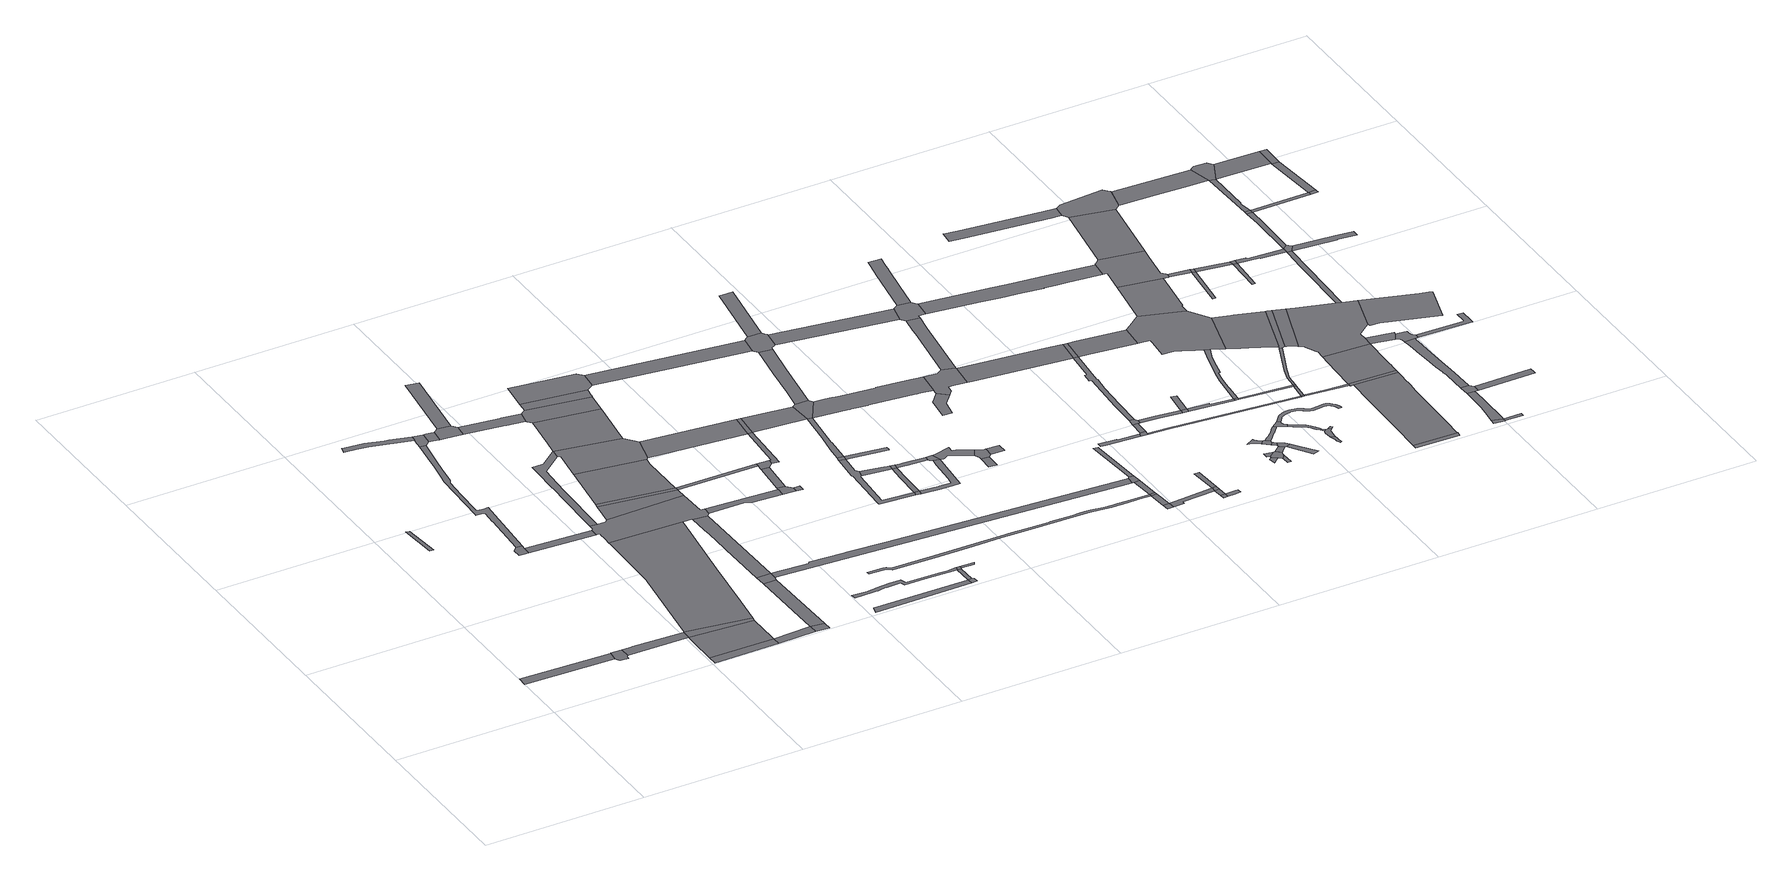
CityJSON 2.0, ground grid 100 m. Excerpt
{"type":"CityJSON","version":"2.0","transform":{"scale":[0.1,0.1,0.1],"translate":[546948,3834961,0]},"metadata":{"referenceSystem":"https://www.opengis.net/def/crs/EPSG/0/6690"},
"CityObjects":{
"road1":{"type":"Road","attributes":{"RoadStructureAttribute.sectionType":"1"},"geometry":[{"type":"MultiSurface","lod":"1","boundaries":[[[0,1,2,3]]]}]},
"road2":{"type":"Road","geometry":[{"type":"MultiSurface","lod":"1","boundaries":[[[4,3,2,5,6,7,8,9]]]}]},
"road3":{"type":"Road","attributes":{"RoadStructureAttribute.sectionType":"1"},"geometry":[{"type":"MultiSurface","lod":"1","boundaries":[[[10,11,12,13]]]}]},
"road4":{"type":"Road","attributes":{"RoadStructureAttribute.sectionType":"1"},"geometry":[{"type":"MultiSurface","lod":"1","boundaries":[[[14,15,16,9,8,17,18]]]}]},
"road5":{"type":"Road","geometry":[{"type":"MultiSurface","lod":"1","boundaries":[[[19,20,21,22,23,24,25]]]}]},
"road6":{"type":"Road","geometry":[{"type":"MultiSurface","lod":"1","boundaries":[[[26,27,28,29]]]}]},
"road7":{"type":"Road","attributes":{"function":"3","RoadStructureAttribute.sectionType":"1"},"geometry":[{"type":"MultiSurface","lod":"1","boundaries":[[[17,30,31,26,29,32,33,34,35]]]}]},
"road8":{"type":"Road","geometry":[{"type":"MultiSurface","lod":"1","boundaries":[[[18,17,35,36,37]]]}]},
"road9":{"type":"Road","attributes":{"RoadStructureAttribute.sectionType":"1"},"geometry":[{"type":"MultiSurface","lod":"1","boundaries":[[[38,39,40,41,42,43,44,45,46,47,48,49,50,51,52,19,25,53,54,55,56,57,58,59,60,61,62,63,64,65,66]]]}]},
"road10":{"type":"Road","geometry":[{"type":"MultiSurface","lod":"1","boundaries":[[[24,23,67,68]]]}]},
"road11":{"type":"Road","attributes":{"RoadStructureAttribute.sectionType":"1"},"geometry":[{"type":"MultiSurface","lod":"1","boundaries":[[[69,70,71,72,73,74,75,76,77,78,79,80]]]}]},
"road12":{"type":"Road","attributes":{"RoadStructureAttribute.sectionType":"1"},"geometry":[{"type":"MultiSurface","lod":"1","boundaries":[[[81,29,28,82]]]}]},
"road13":{"type":"Road","attributes":{"function":"3","RoadStructureAttribute.sectionType":"1"},"geometry":[{"type":"MultiSurface","lod":"1","boundaries":[[[83,84,85,86,87,88,89,90,91,37,36,92,93,94,95]]]}]},
"road14":{"type":"Road","geometry":[{"type":"MultiSurface","lod":"1","boundaries":[[[96,80,79,97,98,99,38,66,100,101,102]]]}]},
"road15":{"type":"Road","attributes":{"RoadStructureAttribute.sectionType":"1"},"geometry":[{"type":"MultiSurface","lod":"1","boundaries":[[[103,104,102,101,105,106,107]]]}]},
"road16":{"type":"Road","geometry":[{"type":"MultiSurface","lod":"1","boundaries":[[[81,82,108,109]]]}]},
"road17":{"type":"Road","geometry":[{"type":"MultiSurface","lod":"1","boundaries":[[[110,111,107,106,112,113,114,115,116]]]}]},
"road18":{"type":"Road","attributes":{"RoadStructureAttribute.sectionType":"1"},"geometry":[{"type":"MultiSurface","lod":"1","boundaries":[[[117,118,119,81,109]]]}]},
"road19":{"type":"Road","attributes":{"RoadStructureAttribute.sectionType":"1"},"geometry":[{"type":"MultiSurface","lod":"1","boundaries":[[[120,121,122,123,124,125,126,127,128,129,130,131,132,133,134,135,136,137,138]]]}]},
"road20":{"type":"Road","geometry":[{"type":"MultiSurface","lod":"1","boundaries":[[[139,140,141,142,143,134,133,144,145,68,67,146,147,148,149,83,95,150,151,152,153,154,155]]]}]},
"road21":{"type":"Road","attributes":{"RoadStructureAttribute.sectionType":"1"},"geometry":[{"type":"MultiSurface","lod":"1","boundaries":[[[156,110,116,157]]]}]},
"road22":{"type":"Road","geometry":[{"type":"MultiSurface","lod":"1","boundaries":[[[158,159,118,117,160]]]}]},
"road23":{"type":"Road","geometry":[{"type":"MultiSurface","lod":"1","boundaries":[[[161,142,141,162,163]]]}]},
"road24":{"type":"Road","attributes":{"RoadStructureAttribute.sectionType":"1"},"geometry":[{"type":"MultiSurface","lod":"1","boundaries":[[[164,165,115,114,166,167,168,169]]]}]},
"road25":{"type":"Road","attributes":{"RoadStructureAttribute.sectionType":"1"},"geometry":[{"type":"MultiSurface","lod":"1","boundaries":[[[170,161,163,171]]]}]},
"road26":{"type":"Road","attributes":{"RoadStructureAttribute.sectionType":"1"},"geometry":[{"type":"MultiSurface","lod":"1","boundaries":[[[152,172,173,174,175,159,158,153]]]}]},
"road27":{"type":"Road","attributes":{"function":"3","RoadStructureAttribute.sectionType":"1"},"geometry":[{"type":"MultiSurface","lod":"1","boundaries":[[[176,177,170,171,178,179,180,181,182]]]}]},
"road28":{"type":"Road","geometry":[{"type":"MultiSurface","lod":"1","boundaries":[[[120,138,183,176,182,184,185,186]]]}]},
"road29":{"type":"Road","geometry":[{"type":"MultiSurface","lod":"1","boundaries":[[[187,188,120,186,189,190,191]]]}]},
"road30":{"type":"Road","geometry":[{"type":"MultiSurface","lod":"1","boundaries":[[[192,193,194,169,168,195,187,191,196]]]}]},
"road31":{"type":"Road","attributes":{"RoadStructureAttribute.sectionType":"1"},"geometry":[{"type":"MultiSurface","lod":"1","boundaries":[[[197,198,199,200]]]}]},
"road32":{"type":"Road","attributes":{"RoadStructureAttribute.sectionType":"1"},"geometry":[{"type":"MultiSurface","lod":"1","boundaries":[[[155,154,201,202,203,204]]]}]},
"road33":{"type":"Road","attributes":{"RoadStructureAttribute.sectionType":"1"},"geometry":[{"type":"MultiSurface","lod":"1","boundaries":[[[205,206,207,208,209,210,211,212,213,214,215,216,217,218,219,220,221,222,223,224,225,226,227,228,229]]]}]},
"road34":{"type":"Road","attributes":{"function":"3","RoadStructureAttribute.sectionType":"1"},"geometry":[{"type":"MultiSurface","lod":"1","boundaries":[[[230,192,196,231,232,233]]]}]},
"road35":{"type":"Road","attributes":{"RoadStructureAttribute.sectionType":"1"},"geometry":[{"type":"MultiSurface","lod":"1","boundaries":[[[171,163,234,235]]]}]},
"road36":{"type":"Road","geometry":[{"type":"MultiSurface","lod":"1","boundaries":[[[236,230,233,237,238,239]]]}]},
"road37":{"type":"Road","geometry":[{"type":"MultiSurface","lod":"1","boundaries":[[[240,241,242,204,203,243,244,245,246]]]}]},
"road38":{"type":"Road","attributes":{"RoadStructureAttribute.sectionType":"1"},"geometry":[{"type":"MultiSurface","lod":"1","boundaries":[[[185,184,247,248]]]}]},
"road39":{"type":"Road","geometry":[{"type":"MultiSurface","lod":"1","boundaries":[[[249,250,200,199,251]]]}]},
"road40":{"type":"Road","attributes":{"RoadStructureAttribute.sectionType":"1"},"geometry":[{"type":"MultiSurface","lod":"1","boundaries":[[[252,242,241,240,246,253]]]}]},
"road41":{"type":"Road","attributes":{"RoadStructureAttribute.sectionType":"1"},"geometry":[{"type":"MultiSurface","lod":"1","boundaries":[[[228,200,250,254]]]}]},
"road42":{"type":"Road","geometry":[{"type":"MultiSurface","lod":"1","boundaries":[[[255,256,245,244]]]}]},
"road43":{"type":"Road","geometry":[{"type":"MultiSurface","lod":"1","boundaries":[[[229,228,254,257,258]]]}]},
"road44":{"type":"Road","geometry":[{"type":"MultiSurface","lod":"1","boundaries":[[[235,234,252,253,259,260]]]}]},
"road45":{"type":"Road","geometry":[{"type":"MultiSurface","lod":"1","boundaries":[[[261,262,258,257]]]}]},
"road46":{"type":"Road","attributes":{"RoadStructureAttribute.sectionType":"1"},"geometry":[{"type":"MultiSurface","lod":"1","boundaries":[[[247,263,264,260,259,265,266]]]}]},
"road47":{"type":"Road","geometry":[{"type":"MultiSurface","lod":"1","boundaries":[[[248,247,266,267]]]}]},
"road48":{"type":"Road","attributes":{"RoadStructureAttribute.sectionType":"1"},"geometry":[{"type":"MultiSurface","lod":"1","boundaries":[[[268,269,270,271,272,273,274,275,158,160,276,277,278,279]]]}]},
"road49":{"type":"Road","attributes":{"RoadStructureAttribute.sectionType":"1"},"geometry":[{"type":"MultiSurface","lod":"1","boundaries":[[[280,281,282,283,284,285,286,287,288,289,290,291,292,293]]]}]},
"road50":{"type":"Road","geometry":[{"type":"MultiSurface","lod":"1","boundaries":[[[294,280,293,295]]]}]},
"road51":{"type":"Road","attributes":{"RoadStructureAttribute.sectionType":"1"},"geometry":[{"type":"MultiSurface","lod":"1","boundaries":[[[296,267,266,297,298]]]}]},
"road52":{"type":"Road","geometry":[{"type":"MultiSurface","lod":"1","boundaries":[[[287,286,299,300]]]}]},
"road53":{"type":"Road","attributes":{"RoadStructureAttribute.sectionType":"1"},"geometry":[{"type":"MultiSurface","lod":"1","boundaries":[[[301,302,303,291,290,304,305,306]]]}]},
"road54":{"type":"Road","attributes":{"RoadStructureAttribute.sectionType":"1"},"geometry":[{"type":"MultiSurface","lod":"1","boundaries":[[[238,237,307,308,309,310,311]]]}]},
"road55":{"type":"Road","attributes":{"RoadStructureAttribute.sectionType":"1"},"geometry":[{"type":"MultiSurface","lod":"1","boundaries":[[[312,313,314,315,316,317,318,319,320,321,322,323,324,325,326,327,328,329,330,331,332,333,334,335,336,337,338,339,340,341,342,343,344,345,346,347,348,349,350,351,352]]]}]},
"road56":{"type":"Road","attributes":{"RoadStructureAttribute.sectionType":"1"},"geometry":[{"type":"MultiSurface","lod":"1","boundaries":[[[305,353,287,300,354,355,356,357]]]}]},
"road57":{"type":"Road","attributes":{"RoadStructureAttribute.sectionType":"1"},"geometry":[{"type":"MultiSurface","lod":"1","boundaries":[[[297,358,359,294,295,360,361,362,363]]]}]},
"road58":{"type":"Road","attributes":{"RoadStructureAttribute.sectionType":"1"},"geometry":[{"type":"MultiSurface","lod":"1","boundaries":[[[364,365,366,295,293]]]}]},
"road59":{"type":"Road","geometry":[{"type":"MultiSurface","lod":"1","boundaries":[[[306,305,357,367]]]}]},
"road60":{"type":"Road","attributes":{"RoadStructureAttribute.sectionType":"1"},"geometry":[{"type":"MultiSurface","lod":"1","boundaries":[[[368,369,370,371,372,373,374,300,299,375,376,377,378,379,380,381]]]}]},
"road61":{"type":"Road","attributes":{"RoadStructureAttribute.sectionType":"1"},"geometry":[{"type":"MultiSurface","lod":"1","boundaries":[[[382,383,384,367,357,385,386,387,388]]]}]},
"road62":{"type":"Road","geometry":[{"type":"MultiSurface","lod":"1","boundaries":[[[389,298,297,363,390,391]]]}]},
"road63":{"type":"Road","geometry":[{"type":"MultiSurface","lod":"1","boundaries":[[[392,388,387,393,368,381,394]]]}]},
"road64":{"type":"Road","attributes":{"RoadStructureAttribute.sectionType":"1"},"geometry":[{"type":"MultiSurface","lod":"1","boundaries":[[[395,396,397,389,391,398,399]]]}]},
"road65":{"type":"Road","attributes":{"RoadStructureAttribute.sectionType":"1"},"geometry":[{"type":"MultiSurface","lod":"1","boundaries":[[[400,401,402,403,404,394,381,405,406,407,408,409]]]}]},
"road66":{"type":"Road","geometry":[{"type":"MultiSurface","lod":"1","boundaries":[[[410,411,412,413]]]}]},
"road67":{"type":"Road","geometry":[{"type":"MultiSurface","lod":"1","boundaries":[[[414,415,416,311,310,417,418,395,399,419,420,421,422,423,424,425]]]}]},
"road68":{"type":"Road","attributes":{"RoadStructureAttribute.sectionType":"1"},"geometry":[{"type":"MultiSurface","lod":"1","boundaries":[[[426,427,428,429,430,431,432,433,390,363,434,435,436,437,438,439,440,441,442,443,444,445]]]}]},
"road69":{"type":"Road","geometry":[{"type":"MultiSurface","lod":"1","boundaries":[[[446,409,408,447,410,413,448,449]]]}]},
"road70":{"type":"Road","attributes":{"RoadStructureAttribute.sectionType":"1"},"geometry":[{"type":"MultiSurface","lod":"1","boundaries":[[[450,451,449,448]]]}]},
"road71":{"type":"Road","attributes":{"RoadStructureAttribute.sectionType":"1"},"geometry":[{"type":"MultiSurface","lod":"1","boundaries":[[[452,453,414,425]]]}]},
"road72":{"type":"Road","geometry":[{"type":"MultiSurface","lod":"1","boundaries":[[[454,455,456,457,458,459,460]]]}]},
"road73":{"type":"Road","geometry":[{"type":"MultiSurface","lod":"1","boundaries":[[[461,462,463,464]]]}]},
"road74":{"type":"Road","attributes":{"RoadStructureAttribute.sectionType":"1"},"geometry":[{"type":"MultiSurface","lod":"1","boundaries":[[[465,351,462,461]]]}]},
"road75":{"type":"Road","geometry":[{"type":"MultiSurface","lod":"1","boundaries":[[[466,352,351,465]]]}]},
"road76":{"type":"Road","attributes":{"RoadStructureAttribute.sectionType":"1"},"geometry":[{"type":"MultiSurface","lod":"1","boundaries":[[[467,468,352,466]]]}]},
"road77":{"type":"Road","attributes":{"RoadStructureAttribute.sectionType":"1"},"geometry":[{"type":"MultiSurface","lod":"1","boundaries":[[[422,421,469,470]]]}]},
"road78":{"type":"Road","geometry":[{"type":"MultiSurface","lod":"1","boundaries":[[[471,279,278,468,467,472]]]}]},
"road79":{"type":"Road","geometry":[{"type":"MultiSurface","lod":"1","boundaries":[[[473,474,475,445,444,476,454,460,477,478,479,480,481,482,483]]]}]},
"road80":{"type":"Road","attributes":{"RoadStructureAttribute.sectionType":"1"},"geometry":[{"type":"MultiSurface","lod":"1","boundaries":[[[484,485,486,471,472]]]}]},
"road81":{"type":"Road","attributes":{"RoadStructureAttribute.sectionType":"1"},"geometry":[{"type":"MultiSurface","lod":"1","boundaries":[[[487,461,464,488,489,490]]]}]},
"road82":{"type":"Road","geometry":[{"type":"MultiSurface","lod":"1","boundaries":[[[491,492,493,494]]]}]},
"road83":{"type":"Road","attributes":{"RoadStructureAttribute.sectionType":"1"},"geometry":[{"type":"MultiSurface","lod":"1","boundaries":[[[495,496,497,473,483,498,499,500]]]}]},
"road84":{"type":"Road","attributes":{"RoadStructureAttribute.sectionType":"1"},"geometry":[{"type":"MultiSurface","lod":"1","boundaries":[[[501,490,492,491]]]}]},
"road85":{"type":"Road","attributes":{"RoadStructureAttribute.sectionType":"1"},"geometry":[{"type":"MultiSurface","lod":"1","boundaries":[[[502,503,504,505,506,507,508]]]}]},
"road86":{"type":"Road","geometry":[{"type":"MultiSurface","lod":"1","boundaries":[[[509,487,490,501]]]}]},
"road87":{"type":"Road","geometry":[{"type":"MultiSurface","lod":"1","boundaries":[[[510,511,487,509]]]}]},
"road88":{"type":"Road","geometry":[{"type":"MultiSurface","lod":"1","boundaries":[[[512,513,514,515,516,517,491,494]]]}]},
"road89":{"type":"Road","geometry":[{"type":"MultiSurface","lod":"1","boundaries":[[[518,508,507,519,520,521]]]}]},
"road90":{"type":"Road","geometry":[{"type":"MultiSurface","lod":"1","boundaries":[[[522,523,524,470,469,525,526,495,500,527,528,529,530,531]]]}]},
"road91":{"type":"Road","attributes":{"RoadStructureAttribute.sectionType":"1"},"geometry":[{"type":"MultiSurface","lod":"1","boundaries":[[[532,518,521,533,534]]]}]},
"road92":{"type":"Road","attributes":{"RoadStructureAttribute.sectionType":"1"},"geometry":[{"type":"MultiSurface","lod":"1","boundaries":[[[535,482,481,536,537,538,539]]]}]},
"road93":{"type":"Road","geometry":[{"type":"MultiSurface","lod":"1","boundaries":[[[540,532,534,541,542,543]]]}]},
"road94":{"type":"Road","attributes":{"RoadStructureAttribute.sectionType":"1"},"geometry":[{"type":"MultiSurface","lod":"1","boundaries":[[[544,545,546,522,531,547,548,549,550,551]]]}]},
"road95":{"type":"Road","geometry":[{"type":"MultiSurface","lod":"1","boundaries":[[[538,552,553,554,555,556,557,558,540,543,559,560,561,562,563]]]}]},
"road96":{"type":"Road","attributes":{"RoadStructureAttribute.sectionType":"1"},"geometry":[{"type":"MultiSurface","lod":"1","boundaries":[[[564,542,541,565,566,567]]]}]},
"road97":{"type":"Road","geometry":[{"type":"MultiSurface","lod":"1","boundaries":[[[568,569,570,571]]]}]},
"road98":{"type":"Road","geometry":[{"type":"MultiSurface","lod":"1","boundaries":[[[567,566,572,573]]]}]},
"road99":{"type":"Road","geometry":[{"type":"MultiSurface","lod":"1","boundaries":[[[574,575,576,577,578,579]]]}]},
"road100":{"type":"Road","geometry":[{"type":"MultiSurface","lod":"1","boundaries":[[[539,538,563,580]]]}]},
"road101":{"type":"Road","geometry":[{"type":"MultiSurface","lod":"1","boundaries":[[[581,582,579,578,583,584,585,568,571,586,587,588,589,590,591,592,593,594]]]}]},
"road102":{"type":"Road","geometry":[{"type":"MultiSurface","lod":"1","boundaries":[[[595,596,597,591,590]]]}]},
"road103":{"type":"Road","geometry":[{"type":"MultiSurface","lod":"1","boundaries":[[[598,599,600,601,602,603,604,605,606,607]]]}]},
"road104":{"type":"Road","geometry":[{"type":"MultiSurface","lod":"1","boundaries":[[[608,609,567,573]]]}]},
"road105":{"type":"Road","geometry":[{"type":"MultiSurface","lod":"1","boundaries":[[[610,611,607,606,612,613,614,615,616]]]}]},
"road106":{"type":"Road","geometry":[{"type":"MultiSurface","lod":"1","boundaries":[[[617,618,581,594,619,620,621]]]}]},
"road107":{"type":"Road","geometry":[{"type":"MultiSurface","lod":"1","boundaries":[[[622,613,612,623,624]]]}]},
"road108":{"type":"Road","attributes":{"RoadStructureAttribute.sectionType":"1"},"geometry":[{"type":"MultiSurface","lod":"1","boundaries":[[[625,520,519,626,627,628]]]}]},
"road109":{"type":"Road","geometry":[{"type":"MultiSurface","lod":"1","boundaries":[[[629,630,631,624,623,632,633,617,621,634,635,636,637]]]}]},
"road110":{"type":"Road","attributes":{"RoadStructureAttribute.sectionType":"1"},"geometry":[{"type":"MultiSurface","lod":"1","boundaries":[[[638,639,573,572,640,641]]]}]},
"road111":{"type":"Road","geometry":[{"type":"MultiSurface","lod":"1","boundaries":[[[642,643,644,645,646,647,648,616,615,649,650,651,652,653,654,655]]]}]},
"road112":{"type":"Road","geometry":[{"type":"MultiSurface","lod":"1","boundaries":[[[656,657,658,659,637,636]]]}]},
"road113":{"type":"Road","attributes":{"RoadStructureAttribute.sectionType":"1"},"geometry":[{"type":"MultiSurface","lod":"1","boundaries":[[[660,580,563,661,662,663]]]}]},
"road114":{"type":"Road","attributes":{"RoadStructureAttribute.sectionType":"1"},"geometry":[{"type":"MultiSurface","lod":"1","boundaries":[[[664,665,666,667,529,528,668,669,670,671,672,673,674,675,676,677]]]}]},
"road115":{"type":"Road","geometry":[{"type":"MultiSurface","lod":"1","boundaries":[[[678,679,642,655,680,681,682,683,684,685,686,687,688,689]]]}]},
"road116":{"type":"Road","geometry":[{"type":"MultiSurface","lod":"1","boundaries":[[[641,640,690,691,692]]]}]},
"road117":{"type":"Road","geometry":[{"type":"MultiSurface","lod":"1","boundaries":[[[693,694,695,696,697,698,699,700,701,702,703,685,684,704,705,706,707,708,709,710,711,712,713,714,715]]]}]},
"road118":{"type":"Road","geometry":[{"type":"MultiSurface","lod":"1","boundaries":[[[716,717,718,719,720,721,722,723,724,725,726]]]}]},
"road119":{"type":"Road","geometry":[{"type":"MultiSurface","lod":"1","boundaries":[[[727,728,715,714,729,730,731,732,733,716,726,734,735,736,737,738]]]}]},
"road120":{"type":"Road","attributes":{"RoadStructureAttribute.sectionType":"1"},"geometry":[{"type":"MultiSurface","lod":"1","boundaries":[[[739,740,741,742,743,641,692,744,745,746,747,748,749,750,751]]]}]},
"road121":{"type":"Road","geometry":[{"type":"MultiSurface","lod":"1","boundaries":[[[752,753,727,738]]]}]},
"road122":{"type":"Road","attributes":{"RoadStructureAttribute.sectionType":"1"},"geometry":[{"type":"MultiSurface","lod":"1","boundaries":[[[691,690,754,755]]]}]},
"road123":{"type":"Road","geometry":[{"type":"MultiSurface","lod":"1","boundaries":[[[756,757,758,759,760,761,762,763,764,765,766,767,768,769,770,771,772,773,774,775,776,777,778,779,780,781,782,783,784,785,786,787,788,789,790,791,792,793,794,795,796,797,798,799,800,801,802,803,804,805,806,807,808,809,810,811,812,813,678,689]]]}]},
"road124":{"type":"Road","geometry":[{"type":"MultiSurface","lod":"1","boundaries":[[[814,815,816,663,662,817,818,819,820,821,822,739,751,823,824,825,826]]]}]},
"road125":{"type":"Road","geometry":[{"type":"MultiSurface","lod":"1","boundaries":[[[628,627,827,828]]]}]},
"road126":{"type":"Road","attributes":{"RoadStructureAttribute.sectionType":"1"},"geometry":[{"type":"MultiSurface","lod":"1","boundaries":[[[754,628,828,829]]]}]},
"road127":{"type":"Road","geometry":[{"type":"MultiSurface","lod":"1","boundaries":[[[755,754,829,830]]]}]},
"road128":{"type":"Road","attributes":{"RoadStructureAttribute.sectionType":"1"},"geometry":[{"type":"MultiSurface","lod":"1","boundaries":[[[831,832,833,834,835,836,837,838,839,840,841,842,843]]]}]},
"road129":{"type":"Road","attributes":{"RoadStructureAttribute.sectionType":"1"},"geometry":[{"type":"MultiSurface","lod":"1","boundaries":[[[844,828,827,845,846]]]}]},
"road130":{"type":"Road","attributes":{"RoadStructureAttribute.sectionType":"1"},"geometry":[{"type":"MultiSurface","lod":"1","boundaries":[[[847,848,814,826,849,850,851,852,853]]]}]},
"road131":{"type":"Road","attributes":{"RoadStructureAttribute.sectionType":"1"},"geometry":[{"type":"MultiSurface","lod":"1","boundaries":[[[854,855,856,755,830,857,858,859,860,861]]]}]},
"road132":{"type":"Road","geometry":[{"type":"MultiSurface","lod":"1","boundaries":[[[862,863,864,865,866]]]}]},
"road133":{"type":"Road","attributes":{"RoadStructureAttribute.sectionType":"1"},"geometry":[{"type":"MultiSurface","lod":"1","boundaries":[[[867,868,869,825,824,870,871,872,873,874,875,876,877]]]}]},
"road134":{"type":"Road","geometry":[{"type":"MultiSurface","lod":"1","boundaries":[[[878,879,880,677,676,881,882,847,853,883,884,885,886,887,888,889]]]}]},
"road135":{"type":"Road","attributes":{"RoadStructureAttribute.sectionType":"1"},"geometry":[{"type":"MultiSurface","lod":"1","boundaries":[[[890,891,892,862,866,893,894,895,896,897,898,899,900,901,902]]]}]},
"road136":{"type":"Road","geometry":[{"type":"MultiSurface","lod":"1","boundaries":[[[903,877,876,854,861,904,905]]]}]},
"road137":{"type":"Road","geometry":[{"type":"MultiSurface","lod":"1","boundaries":[[[846,845,906,907,890,902,908]]]}]},
"road138":{"type":"Road","attributes":{"RoadStructureAttribute.sectionType":"1"},"geometry":[{"type":"MultiSurface","lod":"1","boundaries":[[[905,904,909,910,911,912]]]}]},
"road139":{"type":"Road","attributes":{"RoadStructureAttribute.sectionType":"1"},"geometry":[{"type":"MultiSurface","lod":"1","boundaries":[[[913,885,884,914,915,916]]]}]},
"road140":{"type":"Road","attributes":{"RoadStructureAttribute.sectionType":"1"},"geometry":[{"type":"MultiSurface","lod":"1","boundaries":[[[915,917,918,919,920]]]}]},
"road141":{"type":"Road","attributes":{"RoadStructureAttribute.sectionType":"1"},"geometry":[{"type":"MultiSurface","lod":"1","boundaries":[[[921,878,889,922]]]}]},
"road142":{"type":"Road","geometry":[{"type":"MultiSurface","lod":"1","boundaries":[[[923,924,925,846,908,926,927,928,929,930,931]]]}]},
"road143":{"type":"Road","geometry":[{"type":"MultiSurface","lod":"1","boundaries":[[[916,915,920,932]]]}]},
"road144":{"type":"Road","geometry":[{"type":"MultiSurface","lod":"1","boundaries":[[[933,934,935,936,937]]]}]},
"road145":{"type":"Road","geometry":[{"type":"MultiSurface","lod":"1","boundaries":[[[938,939,940,941,942,843,842,943,921,922,944,945,946,947]]]}]},
"road146":{"type":"Road","attributes":{"RoadStructureAttribute.sectionType":"1"},"geometry":[{"type":"MultiSurface","lod":"1","boundaries":[[[948,949,950,951,952,933,937,953,954,955,956]]]}]},
"road147":{"type":"Road","attributes":{"RoadStructureAttribute.sectionType":"1"},"geometry":[{"type":"MultiSurface","lod":"1","boundaries":[[[932,920,957,958,959]]]}]},
"road148":{"type":"Road","geometry":[{"type":"MultiSurface","lod":"1","boundaries":[[[960,961,912,911,962,963,964,965,966,923,931,967,968,969,970,971,972,973,974,975]]]}]},
"road149":{"type":"Road","attributes":{"RoadStructureAttribute.sectionType":"1"},"geometry":[{"type":"MultiSurface","lod":"1","boundaries":[[[937,936,976,977]]]}]},
"road150":{"type":"Road","geometry":[{"type":"MultiSurface","lod":"1","boundaries":[[[958,978,979,980,981,982]]]}]},
"road151":{"type":"Road","geometry":[{"type":"MultiSurface","lod":"1","boundaries":[[[983,984,985,948,956,986,987]]]}]},
"road152":{"type":"Road","geometry":[{"type":"MultiSurface","lod":"1","boundaries":[[[959,958,982,988]]]}]},
"road153":{"type":"Road","attributes":{"RoadStructureAttribute.sectionType":"1"},"geometry":[{"type":"MultiSurface","lod":"1","boundaries":[[[989,990,991,967,931,992,993,994,995]]]}]},
"road154":{"type":"Road","attributes":{"RoadStructureAttribute.sectionType":"1"},"geometry":[{"type":"MultiSurface","lod":"1","boundaries":[[[947,946,996]]]}]},
"road155":{"type":"Road","attributes":{"RoadStructureAttribute.sectionType":"1"},"geometry":[{"type":"MultiSurface","lod":"1","boundaries":[[[997,998,999,1000,1001,1002,1003,1004,1005,1006,1007,1008,1009,1010,1011,1012,1013,984,983]]]}]},
"road156":{"type":"Road","geometry":[{"type":"MultiSurface","lod":"1","boundaries":[[[1014,1015,1016,1017,1018,1019,995,994,1020,1021,1003,1002,1022,1023,1024]]]}]},
"road157":{"type":"Road","attributes":{"RoadStructureAttribute.sectionType":"1"},"geometry":[{"type":"MultiSurface","lod":"1","boundaries":[[[1025,1026,988,982,1027,1028,1029,1030]]]}]},
"road158":{"type":"Road","attributes":{"RoadStructureAttribute.sectionType":"1"},"geometry":[{"type":"MultiSurface","lod":"1","boundaries":[[[1031,1032,1033,987,986]]]}]},
"road159":{"type":"Road","attributes":{"RoadStructureAttribute.sectionType":"1"},"geometry":[{"type":"MultiSurface","lod":"1","boundaries":[[[1034,1035,1036,1037,1038,1039,1040,975,974]]]}]},
"road160":{"type":"Road","attributes":{"RoadStructureAttribute.sectionType":"1"},"geometry":[{"type":"MultiSurface","lod":"1","boundaries":[[[996,946,1041,1042,1043,1044,1045,1046]]]}]},
"road161":{"type":"Road","attributes":{"RoadStructureAttribute.sectionType":"1"},"geometry":[{"type":"MultiSurface","lod":"1","boundaries":[[[1047,1048,972,971,1049,1050,1051,1052,1053]]]}]},
"road162":{"type":"Road","geometry":[{"type":"MultiSurface","lod":"1","boundaries":[[[1054,1055,1056,1030,1029,1035,1034,1057]]]}]},
"road163":{"type":"Road","attributes":{"RoadStructureAttribute.sectionType":"1"},"geometry":[{"type":"MultiSurface","lod":"1","boundaries":[[[1058,1059,1060,1024,1023,1061,1062,1063,1064]]]}]},
"road164":{"type":"Road","attributes":{"RoadStructureAttribute.sectionType":"1"},"geometry":[{"type":"MultiSurface","lod":"1","boundaries":[[[1065,1066,1067,1068,1069,1030,1056]]]}]},
"road165":{"type":"Road","geometry":[{"type":"MultiSurface","lod":"1","boundaries":[[[1070,1071,1068,1067]]]}]},
"road166":{"type":"Road","attributes":{"RoadStructureAttribute.sectionType":"1"},"geometry":[{"type":"MultiSurface","lod":"1","boundaries":[[[1045,1072,1071,1070,1073,1074,1075]]]}]},
"road167":{"type":"Road","attributes":{"RoadStructureAttribute.sectionType":"1"},"geometry":[{"type":"MultiSurface","lod":"1","boundaries":[[[1076,1057,1034,1077,1078,1079,1080,1081]]]}]},
"road168":{"type":"Road","geometry":[{"type":"MultiSurface","lod":"1","boundaries":[[[1082,1083,1046,1045,1075,1084,1085,1086]]]}]},
"road169":{"type":"Road","attributes":{"RoadStructureAttribute.sectionType":"1"},"geometry":[{"type":"MultiSurface","lod":"1","boundaries":[[[1070,1067,1087,1088]]]}]},
"road170":{"type":"Road","attributes":{"RoadStructureAttribute.sectionType":"1"},"geometry":[{"type":"MultiSurface","lod":"1","boundaries":[[[1084,1075,1089,1090,1091,1092]]]}]},
"road171":{"type":"Road","geometry":[{"type":"MultiSurface","lod":"1","boundaries":[[[1093,1088,1087,1094]]]}]},
"road172":{"type":"Road","attributes":{"RoadStructureAttribute.sectionType":"1"},"geometry":[{"type":"MultiSurface","lod":"1","boundaries":[[[1095,1096,1088,1093,1097]]]}]},
"road173":{"type":"Road","geometry":[{"type":"MultiSurface","lod":"1","boundaries":[[[1092,1091,1095,1097,1098]]]}]}
},
"vertices":[
[7,394,0],[2,332,0],[560,313,0],[568,376,0],
[570,376,0],[579,288,0],[628,282,0],[628,299,0],[639,312,0],[639,376,0],
[221,1774,0],[244,1773,0],[224,2004,0],[202,2007,0],
[831,370,0],[707,375,0],[690,375,0],[1019,304,0],[1023,365,0],
[651,1571,0],[626,1549,0],[624,1494,0],[663,1492,0],[682,1491,0],[685,1542,0],[687,1570,0],
[1018,66,0],[1018,9,0],[1418,8,0],[1418,65,0],
[1019,295,0],[1019,242,0],[1418,76,0],[1418,196,0],[1419,265,0],[1419,280,0],
[1423,308,0],[1026,365,0],
[696,2728,0],[680,2609,0],[666,2507,0],[649,2408,0],[638,2352,0],[637,2349,0],[621,1978,0],[620,1967,0],[650,1966,0],[652,1966,0],[665,1966,0],[674,1955,0],[669,1871,0],[669,1867,0],[651,1572,0],[709,1868,0],[719,2003,0],[692,2004,0],[665,2004,0],[658,2005,0],[648,2011,0],[654,2195,0],[660,2324,0],[673,2346,0],[684,2409,0],[693,2474,0],[704,2558,0],[734,2722,0],[735,2725,0],
[1096,1470,0],[1099,1522,0],
[586,2874,0],[563,2878,0],[448,2908,0],[373,2919,0],[336,2924,0],[318,2925,0],[312,2900,0],[308,2885,0],[382,2879,0],[453,2866,0],[706,2802,0],[712,2838,0],
[1656,76,0],[1657,17,0],
[1117,1365,0],[1116,1345,0],[1115,1292,0],[1111,1170,0],[1113,1166,0],[1111,1102,0],[1111,1088,0],[1107,940,0],[1106,917,0],[1448,485,0],[1500,847,0],[1571,1327,0],[1574,1351,0],
[726,2834,0],[701,2769,0],[701,2768,0],[700,2757,0],[761,2745,0],[765,2748,0],[775,2827,0],
[823,2821,0],[793,2825,0],[792,2745,0],[829,2739,0],[840,2819,0],
[1739,10,0],[1739,62,0],
[872,2843,0],[850,2826,0],[854,2736,0],[863,2735,0],[967,2721,0],[978,2801,0],[952,2833,0],
[1729,584,0],[1647,582,0],[1653,261,0],
[1312,2331,0],[1305,2325,0],[1200,2241,0],[1194,2241,0],[1172,2242,0],[1130,2242,0],[1130,2240,0],[1128,2154,0],[1124,2034,0],[1123,2008,0],[1123,2003,0],[1122,1952,0],[1120,1906,0],[1110,1569,0],[1153,1561,0],[1165,1943,0],[1170,2033,0],[1176,2168,0],[1304,2269,0],
[1719,1409,0],[1717,1409,0],[1712,1587,0],[1221,1574,0],[1207,1561,0],[1109,1530,0],[1100,1523,0],[1112,1469,0],[1118,1460,0],[1119,1458,0],[1118,1409,0],[1596,1351,0],[1635,1351,0],[1635,1347,0],[1723,1339,0],[1741,1357,0],[1744,1408,0],
[937,3314,0],[1019,3302,0],
[1735,655,0],[1646,653,0],[1735,610,0],
[1242,1715,0],[1711,1639,0],[1711,1647,0],
[1232,2765,0],[1226,2766,0],[1215,2686,0],[1221,2686,0],[1331,2670,0],[1346,2748,0],
[1245,1740,0],[1710,1672,0],
[1637,1224,0],[1638,1167,0],[1640,1007,0],[1640,985,0],
[1293,2066,0],[1287,2026,0],[1710,1673,0],[1709,1751,0],[1709,1761,0],[1709,1958,0],[1715,2004,0],
[1322,2262,0],[1728,2014,0],[1769,2180,0],[1708,2256,0],
[1356,2638,0],[1326,2415,0],[1720,2343,0],[1730,2419,0],[1754,2577,0],
[1380,2769,0],[1358,2754,0],[1349,2748,0],[1336,2664,0],[1774,2710,0],
[2050,68,0],[2038,25,0],[2645,31,0],[2643,66,0],
[1961,1355,0],[2004,1340,0],[2188,1325,0],[2192,1384,0],
[2589,203,0],[2541,205,0],[2344,211,0],[2331,213,0],[2329,216,0],[2323,248,0],[2246,247,0],[2211,247,0],[2163,242,0],[2151,239,0],[2131,236,0],[2106,233,0],[2009,238,0],[2014,210,0],[2123,209,0],[2144,209,0],[2159,209,0],[2181,214,0],[2204,217,0],[2221,217,0],[2306,218,0],[2316,191,0],[2439,189,0],[2641,184,0],[2649,206,0],
[1390,2839,0],[1776,2724,0],[1776,2725,0],[1785,2784,0],
[2216,1645,0],[2217,1670,0],
[1414,3014,0],[1828,2810,0],[1841,2920,0],[1811,2958,0],
[2197,1396,0],[2196,1396,0],[2193,1397,0],[2246,1321,0],[2271,1319,0],[2274,1357,0],[2243,1392,0],
[2327,1962,0],[2344,2118,0],
[2680,61,0],[2668,69,0],[2681,33,0],
[2212,1607,0],[2262,1603,0],
[2664,182,0],
[2311,1316,0],[2313,1354,0],
[2669,189,0],[2669,206,0],
[2293,1631,0],[2296,1664,0],
[2751,187,0],[2761,205,0],
[2329,1962,0],[2307,1664,0],[2336,1627,0],[2354,1960,0],
[2371,2115,0],
[3897,539,0],[2447,624,0],[2205,639,0],[2189,640,0],[1974,652,0],[1965,642,0],[1933,644,0],[1789,652,0],[2968,539,0],[3893,489,0],[3914,487,0],[3918,538,0],
[2629,1479,0],[2611,1305,0],[2618,1304,0],[2600,1000,0],[2599,981,0],[2608,980,0],[2820,961,0],[2826,990,0],[2631,1005,0],[2648,1272,0],[2659,1281,0],[2670,1323,0],[2653,1348,0],[2666,1467,0],
[2632,1504,0],[2670,1500,0],
[2572,2094,0],[2685,1932,0],[2679,2080,0],
[2853,959,0],[2856,988,0],
[2830,1293,0],[2811,1296,0],[2812,1298,0],[2815,1260,0],[2839,1257,0],[2843,1291,0],
[1881,2803,0],[1966,2792,0],[2281,2752,0],[2768,2689,0],[2783,2801,0],
[3787,340,0],[3740,341,0],[3712,342,0],[3655,346,0],[3580,356,0],[3544,360,0],[3512,360,0],[3467,359,0],[3330,361,0],[3316,361,0],[3207,364,0],[3092,368,0],[3018,368,0],[2890,369,0],[2607,373,0],[2337,376,0],[2317,398,0],[2298,399,0],[2199,402,0],[2202,384,0],[2282,381,0],[2305,380,0],[2332,356,0],[2595,353,0],[2837,351,0],[3020,351,0],[3087,351,0],[3217,347,0],[3324,344,0],[3337,343,0],[3465,342,0],[3520,340,0],[3562,338,0],[3612,331,0],[3692,324,0],[3755,322,0],[3759,322,0],[3850,323,0],[3890,321,0],[3940,319,0],[3940,339,0],
[2834,1157,0],[2856,1000,0],[2862,1148,0],[2866,1246,0],[2866,1253,0],
[2660,1722,0],[2644,1601,0],[2671,1504,0],[2685,1657,0],[2683,1661,0],[2717,1929,0],
[2921,1436,0],[2923,1451,0],[2924,1466,0],
[2871,1288,0],
[3076,1222,0],[3071,1175,0],[3057,1021,0],[3053,976,0],[3028,977,0],[2979,978,0],[2973,979,0],[2975,948,0],[2986,947,0],[3042,946,0],[3090,946,0],[3094,985,0],[3114,1198,0],[3115,1213,0],
[2923,1282,0],[2904,1283,0],[2903,1283,0],[2914,1251,0],[2930,1250,0],[3056,1243,0],[3058,1273,0],
[2703,2097,0],[2801,2070,0],[2785,2096,0],
[3094,1271,0],[3063,1235,0],[3097,1270,0],
[2791,2656,0],[2753,2429,0],[2724,2223,0],[2836,2430,0],[2871,2643,0],
[3241,1256,0],[3223,1258,0],[3216,1259,0],[3219,1299,0],[3118,1274,0],[3136,1210,0],[3142,1209,0],[3167,1224,0],[3299,1156,0],[3328,1207,0],
[3315,1107,0],[3311,1015,0],[3361,1013,0],[3365,1105,0],
[2816,2823,0],[2796,2809,0],[2789,2805,0],[2770,2687,0],[2775,2679,0],[2874,2660,0],[2897,2674,0],[2907,2681,0],[2922,2789,0],[2920,2793,0],[2915,2799,0],[2900,2822,0],
[3356,2008,0],[3173,2029,0],[3170,2026,0],[3169,2025,0],[2963,2050,0],[2921,2056,0],[2913,2057,0],[2873,2062,0],[2745,1926,0],[2922,1906,0],[2940,1903,0],[2947,1902,0],[3045,1891,0],[3049,1890,0],[3062,1889,0],[3320,1861,0],[3336,1859,0],[3358,1857,0],[3434,1848,0],[3451,1997,0],
[3370,1184,0],[3316,1126,0],[3384,1122,0],[3386,1184,0],
[3468,1120,0],[3469,1180,0],
[2971,3267,0],[2886,3265,0],
[3430,1810,0],[3375,1751,0],[3372,1748,0],[3349,1597,0],[3406,1594,0],[3428,1696,0],[3485,1762,0],
[3986,205,0],[3948,202,0],[3952,157,0],[3989,160,0],
[3976,322,0],
[3974,342,0],
[3962,487,0],[3928,487,0],
[3630,2570,0],[3652,2678,0],
[3929,549,0],[3957,545,0],
[3572,2009,0],[3563,2003,0],[3539,1987,0],[3431,1825,0],[3513,1793,0],[3520,1839,0],[3532,1837,0],[3553,1835,0],[3634,1826,0],[3651,1982,0],[3652,1989,0],
[3929,887,0],[3932,896,0],[3902,897,0],
[4268,225,0],[4059,163,0],[4059,183,0],[4268,195,0],
[4301,137,0],[4272,136,0],[4274,106,0],[4301,107,0],
[3654,2541,0],[3636,2438,0],[3630,2396,0],[3709,2385,0],[3718,2439,0],[3733,2527,0],
[4298,197,0],
[4058,911,0],[4059,917,0],[3949,926,0],[3947,898,0],[3977,894,0],[4187,881,0],[4196,901,0],
[4296,227,0],
[4286,400,0],[4256,400,0],
[4351,110,0],[4369,111,0],[4384,112,0],[4383,137,0],[4382,142,0],[4369,141,0],
[4205,910,0],[4235,878,0],[4236,889,0],[4237,908,0],
[3688,2704,0],[3687,2701,0],[3658,2682,0],[3635,2564,0],[3637,2562,0],[3737,2553,0],[3779,2548,0],[3793,2660,0],[3790,2664,0],[3766,2693,0],
[4209,1001,0],[4240,985,0],[4241,999,0],
[4211,1918,0],[3661,1823,0],[4256,1758,0],[4262,1757,0],[4280,1910,0],
[4212,1050,0],[4253,998,0],[4255,1030,0],[4243,1048,0],
[3765,3163,0],[3746,3054,0],[3743,3031,0],[3798,2882,0],[3824,3031,0],[3825,3040,0],[3836,3101,0],[3845,3157,0],
[4244,1569,0],[4239,1570,0],[4229,1571,0],[4224,1512,0],[4235,1511,0],[4238,1511,0],[4220,1215,0],[4250,1219,0],[4260,1403,0],[4271,1503,0],[4266,1503,0],[4290,1755,0],
[4362,1020,0],[4362,989,0],[4508,975,0],[4510,1002,0],
[4705,341,0],[4689,327,0],[4694,280,0],[4734,315,0],
[4545,972,0],[4548,1000,0],
[4736,381,0],[4687,391,0],[4686,357,0],[4702,354,0],[4706,352,0],[4741,380,0],
[4308,1906,0],
[4754,382,0],[4747,381,0],[4708,349,0],[4708,347,0],[4707,345,0],[4737,316,0],[4742,315,0],[4746,312,0],[4749,307,0],[4754,299,0],[4777,326,0],[4778,337,0],[4780,346,0],[4783,353,0],
[4756,291,0],[4759,250,0],[4780,251,0],
[4721,527,0],[4715,534,0],[4709,549,0],[4655,519,0],[4672,518,0],[4685,514,0],[4696,509,0],[4709,501,0],[4727,486,0],[4745,509,0],
[4564,1140,0],[4529,1147,0],
[4756,508,0],[4751,508,0],[4769,452,0],[4785,472,0],[4783,477,0],[4784,486,0],[4764,508,0],
[4795,417,0],[4793,415,0],[4787,357,0],[4790,362,0],[4822,396,0],
[4791,466,0],[4794,431,0],[4806,455,0],
[4363,882,0],[4363,870,0],[5156,796,0],[5157,806,0],
[4852,423,0],[4842,432,0],[4826,443,0],[4797,426,0],[4797,421,0],[4826,397,0],[4829,397,0],[4833,395,0],[4863,410,0],
[4678,976,0],[4680,986,0],[4821,945,0],[4822,962,0],
[4870,610,0],[4861,601,0],[4844,582,0],[4831,568,0],[4815,552,0],[4797,536,0],[4781,524,0],[4801,502,0],[4812,516,0],[4830,536,0],[4847,552,0],[4860,567,0],[4877,586,0],[4885,593,0],
[4844,379,0],[4927,257,0],[4963,267,0],[4889,368,0],
[4351,1901,0],[4353,1747,0],[4642,1715,0],[4658,1867,0],
[4577,2562,0],[4385,2586,0],[4345,2590,0],[4233,2603,0],[4103,2508,0],[4217,2489,0],[4346,2476,0],[4475,2459,0],[4475,2463,0],[4492,2461,0],[4544,2455,0],[4618,2448,0],[4822,2422,0],[4836,2531,0],
[4908,639,0],[4882,619,0],[4892,595,0],[4899,595,0],[4903,593,0],[4918,585,0],[4938,571,0],[4947,590,0],[4932,606,0],[4929,614,0],[4927,621,0],[4928,629,0],
[4843,943,0],[4844,954,0],[4845,958,0],
[5087,459,0],[5085,465,0],[5080,474,0],[5069,491,0],[5052,513,0],[5043,524,0],[5033,533,0],[5019,543,0],[5000,554,0],[4975,568,0],[4961,578,0],[4964,552,0],[4982,541,0],[4994,535,0],[5006,528,0],[5022,517,0],[5033,508,0],[5040,500,0],[5053,478,0],[5061,467,0],[5080,449,0],[5096,432,0],[5105,441,0],
[5091,364,0],[5094,347,0],[5099,325,0],[5102,310,0],[5105,303,0],[5112,284,0],[5123,291,0],[5120,305,0],[5118,319,0],[5117,334,0],[5117,354,0],
[5125,445,0],[5119,442,0],[5089,422,0],[5086,414,0],[5086,408,0],[5086,400,0],[5087,392,0],[5120,386,0],[5121,403,0],[5123,413,0],[5128,421,0],[5138,431,0],
[4927,1475,0],[4900,1391,0],[4861,1239,0],[4847,1161,0],[4836,1083,0],[4855,1073,0],[4855,1082,0],[4863,1160,0],[4880,1236,0],[4890,1234,0],[4905,1305,0],[4930,1397,0],[4958,1463,0],
[5152,443,0],[5143,455,0],
[5171,911,0],[5173,924,0],
[4938,642,0],[4955,662,0],[4962,669,0],[4973,676,0],[4985,682,0],[5000,686,0],[5023,691,0],[5032,692,0],[5043,691,0],[5056,688,0],[5067,684,0],[5083,675,0],[5092,669,0],[5105,658,0],[5117,650,0],[5126,647,0],[5146,645,0],[5182,646,0],[5216,651,0],[5222,652,0],[5230,650,0],[5235,648,0],[5243,644,0],[5251,637,0],[5257,630,0],[5261,623,0],[5269,609,0],[5272,601,0],[5273,592,0],[5295,595,0],[5293,606,0],[5289,618,0],[5280,635,0],[5275,642,0],[5267,652,0],[5256,662,0],[5245,668,0],[5236,671,0],[5224,674,0],[5214,673,0],[5180,668,0],[5147,667,0],[5130,669,0],[5126,670,0],[5118,675,0],[5106,686,0],[5095,694,0],[5076,704,0],[5062,709,0],[5046,713,0],[5032,714,0],[5020,713,0],[4994,708,0],[4978,702,0],[4963,696,0],[4949,686,0],[4939,677,0],[4919,653,0],
[4778,1958,0],[4753,1939,0],[4691,1891,0],[4718,1706,0],[4716,1677,0],[4705,1552,0],[4775,1547,0],[4854,1511,0],[4883,1497,0],[4961,1462,0],[5034,1429,0],[5123,1745,0],[5040,1871,0],
[5174,794,0],[5175,806,0],
[5185,910,0],
[5187,922,0],
[4861,3145,0],[4390,3195,0],[4339,3202,0],[4268,3212,0],[4267,3212,0],[4256,3131,0],[4339,3120,0],[4802,3070,0],[4805,3070,0],[4853,3065,0],[4856,3065,0],[4925,3058,0],[4935,3137,0],
[5303,797,0],[5443,769,0],[5444,786,0],
[4826,2267,0],[4779,1966,0],[5042,1914,0],[5043,1925,0],[5043,1933,0],[5048,1932,0],[5093,2225,0],
[5294,1289,0],[5206,1078,0],[5183,1006,0],[5195,1004,0],[5218,1068,0],[5234,1105,0],[5263,1173,0],[5309,1283,0],
[5443,64,0],[5442,34,0],[5715,27,0],[5719,57,0],[5716,57,0],
[5291,1693,0],[5243,1709,0],[5231,1713,0],[5109,1395,0],[5193,1357,0],[5211,1348,0],[5240,1334,0],[5256,1326,0],[5294,1308,0],[5300,1305,0],[5412,1658,0],
[4875,2563,0],[4843,2537,0],[4841,2536,0],[4850,2418,0],[4850,2417,0],[5124,2221,0],[5128,2220,0],[5131,2251,0],[5126,2257,0],[5105,2284,0],[5131,2453,0],[5142,2520,0],
[5464,761,0],[5458,585,0],[5448,269,0],[5719,186,0],[5723,303,0],[5727,432,0],[5731,543,0],[5734,608,0],[5734,613,0],[5734,625,0],[5736,674,0],[5737,695,0],[5739,751,0],
[5424,1654,0],[5329,1291,0],[5447,1647,0],
[5443,762,0],[5447,762,0],[5740,775,0],
[5339,1287,0],[5340,1287,0],[5395,1260,0],[5522,1622,0],
[5133,2251,0],[5245,2203,0],[5258,2201,0],[5263,2231,0],
[5224,1909,0],[5234,1908,0],[5244,1907,0],[5280,2197,0],
[4950,3025,0],[5214,2968,0],
[5456,1094,0],[5454,1041,0],[5444,797,0],[5741,824,0],[5742,834,0],[5742,863,0],[5745,958,0],[5747,1032,0],[5750,1082,0],
[5285,2227,0],
[5942,76,0],[5938,44,0],[6005,35,0],[6007,35,0],[6007,58,0],
[5266,3156,0],[5248,3180,0],[4971,3159,0],[4962,3153,0],[4936,3137,0],[4939,3040,0],[5234,2984,0],[5235,2985,0],[5247,2995,0],[5278,3141,0],
[5961,379,0],[5961,338,0],[5962,295,0],[5958,218,0],[5954,164,0],[6007,67,0],[6011,270,0],[6010,361,0],[6010,379,0],
[5491,2163,0],[5498,2162,0],[5494,2194,0],
[5792,1539,0],[5575,1606,0],[5392,1253,0],[5404,1247,0],[5418,1241,0],[5455,1164,0],[5459,1157,0],[5751,1150,0],[5753,1199,0],[5757,1202,0],[5812,1245,0],[5833,1262,0],[5908,1504,0],[5826,1529,0],[5822,1531,0],[5796,1538,0],
[6119,32,0],[6119,56,0],
[5486,1931,0],[5486,1929,0],[5496,1930,0],[5506,1932,0],[5521,2160,0],
[6009,449,0],[5960,447,0],[5961,405,0],[6032,379,0],[6032,426,0],
[5524,2191,0],
[5920,1119,0],[5773,1146,0],[5755,1149,0],[5752,1082,0],[5761,1080,0],[5890,1056,0],[5919,1107,0],
[5280,3138,0],
[6004,601,0],[5998,765,0],[5994,887,0],[5990,980,0],[5990,990,0],[5990,1011,0],[5924,1006,0],[5928,957,0],[5935,863,0],[5942,762,0],[5947,702,0],[5952,637,0],[5953,629,0],[5953,624,0],[5954,612,0],[5956,600,0],[5958,507,0],
[5999,1050,0],[5994,1054,0],[5989,1058,0],[5988,1093,0],[5988,1094,0],[5987,1095,0],[5913,1048,0],[5922,1031,0],[5995,1011,0],[6010,1011,0],[6011,1041,0],
[5599,2176,0],[5588,2185,0],[5658,2148,0],[5657,2141,0],[5813,2128,0],[5814,2161,0],
[6390,380,0],[6390,403,0],[6389,427,0],
[5845,2124,0],[5813,2121,0],[5809,2031,0],[5807,1976,0],[5805,1921,0],[5804,1912,0],[5795,1547,0],
[5261,2995,0],[5479,2986,0],[5648,2980,0],[5791,2975,0],[5804,2975,0],[5771,3119,0],
[6292,1386,0],[6241,1401,0],[5841,1247,0],[5900,1244,0],[6169,1162,0],[6237,1141,0],[6310,1380,0],
[5853,2182,0],[5850,2184,0],[5846,2188,0],[5871,2165,0],
[6313,1113,0],[6313,1041,0],[6305,1032,0],[6334,1005,0],[6348,1004,0],[6349,1032,0],[6349,1107,0],
[5852,2460,0],[5851,2566,0],[5850,2575,0],[5816,2574,0],[5819,2460,0],
[5849,2597,0],[5815,2597,0],
[5805,2970,0],[5835,2678,0],[5843,2688,0],[5840,2965,0],
[6119,2141,0],[5847,2124,0],[6116,2101,0],[6117,2101,0],[6237,2090,0],[6236,2129,0],
[5802,3142,0],[5783,3128,0],[5906,3105,0],[5895,3118,0],[5881,3136,0],
[6220,2576,0],[6219,2599,0],
[5842,2965,0],[5880,2964,0],[6185,2957,0],[6189,3097,0],
[6265,2603,0],[6267,2580,0],
[6185,2953,0],[6218,2607,0],[6233,2952,0],
[6237,3096,0]
]}
